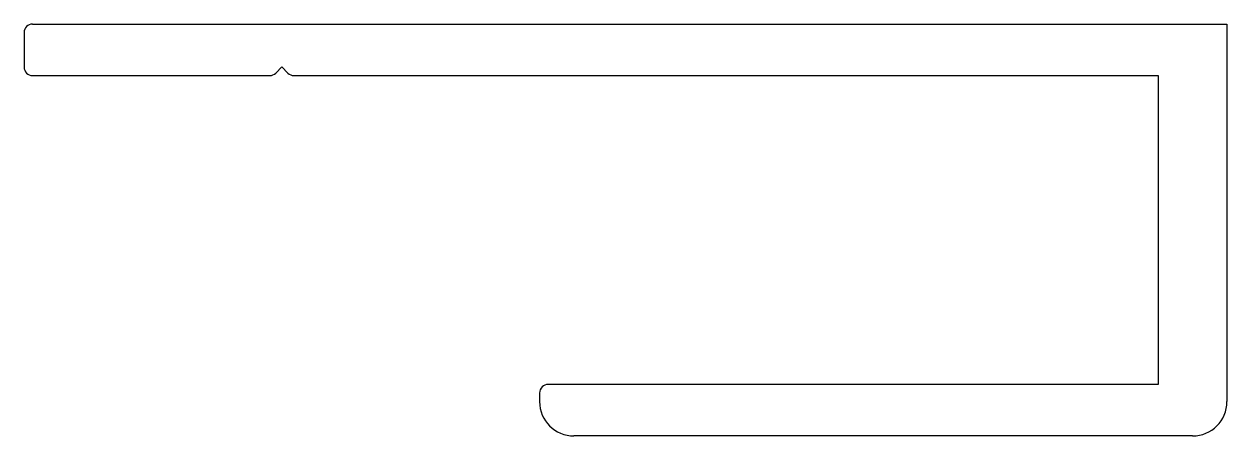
# Model space of a CAD drawing. Extents: x 1676.7 to 1711.7, y 793.7 to 805.7.
import ezdxf

# ---------------------------------------------------------------- set-up
doc = ezdxf.new("R2010")
doc.units = 0
doc.layers.get('0').update_dxf_attribs({"linetype": 'CONTINUOUS'})

msp = doc.modelspace()

# ---------------------------------------------------------------- linework, layer by layer
at = {"color": 0, "linetype": 'CONTINUOUS'}
for p, q in [((1676.736, 805.41), (1676.736, 804.41)), ((1676.986, 805.66), (1711.736, 805.66)), ((1711.736, 805.66), (1711.736, 794.66)), ((1684.236, 804.41), (1684.059, 804.233)), ((1684.236, 804.41), (1684.413, 804.233)), ((1676.986, 804.16), (1683.882, 804.16)), ((1684.59, 804.16), (1709.736, 804.16)), ((1709.736, 804.16), (1709.736, 795.16)), ((1691.736, 794.91), (1691.736, 794.66)), ((1709.736, 795.16), (1691.986, 795.16)), ((1710.736, 793.66), (1692.736, 793.66))]:
    msp.add_line(p, q, dxfattribs=at)
for centre, radius, start, end in [((1676.986, 805.41), 0.25, 90, 180), ((1676.986, 804.41), 0.25, 180, 270), ((1683.882, 804.41), 0.25, 270, 315), ((1684.59, 804.41), 0.25, 225, 270), ((1691.986, 794.91), 0.25, 90, 180), ((1692.736, 794.66), 1, 180, 270), ((1710.736, 794.66), 1, 270, 0)]:
    msp.add_arc(centre, radius, start, end, dxfattribs=at)

doc.saveas('drawing.dxf')
